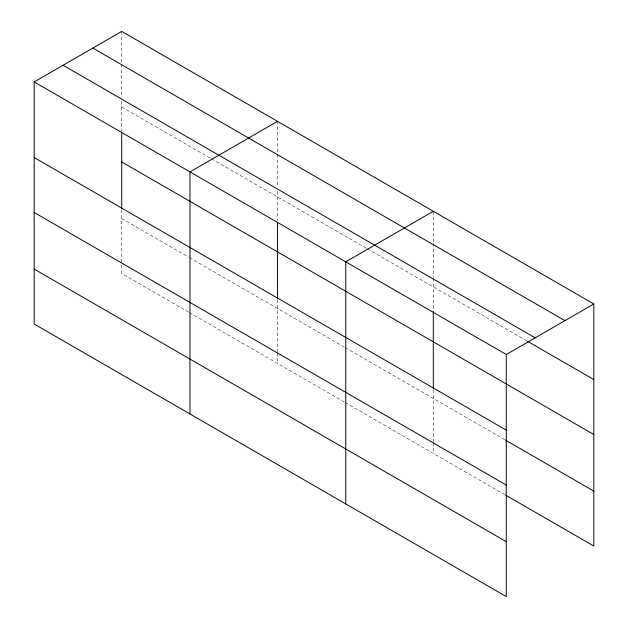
<?xml version="1.0" encoding="UTF-8"?>
<svg xmlns="http://www.w3.org/2000/svg" width="628" height="628" viewBox="0 0 628 628"><rect width="100%" height="100%" fill="white"/><g stroke="black" fill="none" stroke-linecap="round" stroke-linejoin="round"><path stroke-width="0.47" stroke-dasharray="3.14 2.35" d="M121.722 107.011L210.623 158.342M211.471 158.829L366.422 248.288M367.27 248.774L526.727 340.839M121.722 218.552L188.612 257.174M189.46 257.661L344.403 347.119M345.251 347.606L504.653 439.631M188.612 312.108L121.722 273.494L121.722 262.7M189.46 312.595L344.403 402.053M345.251 402.548L504.653 494.574M433.312 211.291L433.312 242.314M433.312 243.279L433.312 277.215M433.312 278.18L433.312 310.452M433.312 389.666L433.312 441.61M433.312 442.591L433.312 453.385M277.513 121.345L277.513 153.334M277.513 154.307L277.513 187.262M277.513 191.14L277.513 220.506M277.513 299.713L277.513 351.664M277.513 352.646L277.513 363.439M121.722 31.4L121.722 63.389M121.722 64.362L121.722 97.316M121.722 101.194L121.722 131.535M121.722 209.768L121.722 261.719"/><path stroke-width="0.94" d="M34.179 81.946L506.278 354.506L506.278 596.6L34.179 324.032L34.179 81.946L121.722 31.4L593.821 303.968L593.821 546.054L505.501 495.06M277.513 121.345L189.97 171.891L189.97 413.978M433.312 211.291L345.761 261.837L345.761 503.931M506.278 354.506L593.821 303.968M92.834 48.081L564.933 320.641M63.067 65.265L535.166 337.833M527.583 341.334L593.821 379.579M121.722 161.953L593.821 434.513M34.179 157.557L506.278 430.125M505.501 440.126L593.821 491.12M34.179 212.492L506.278 485.059M34.179 269.098L506.278 541.666M433.312 311.433L433.312 388.685M277.513 222.469L277.513 298.74M121.722 132.516L121.722 208.794"/></g></svg>
